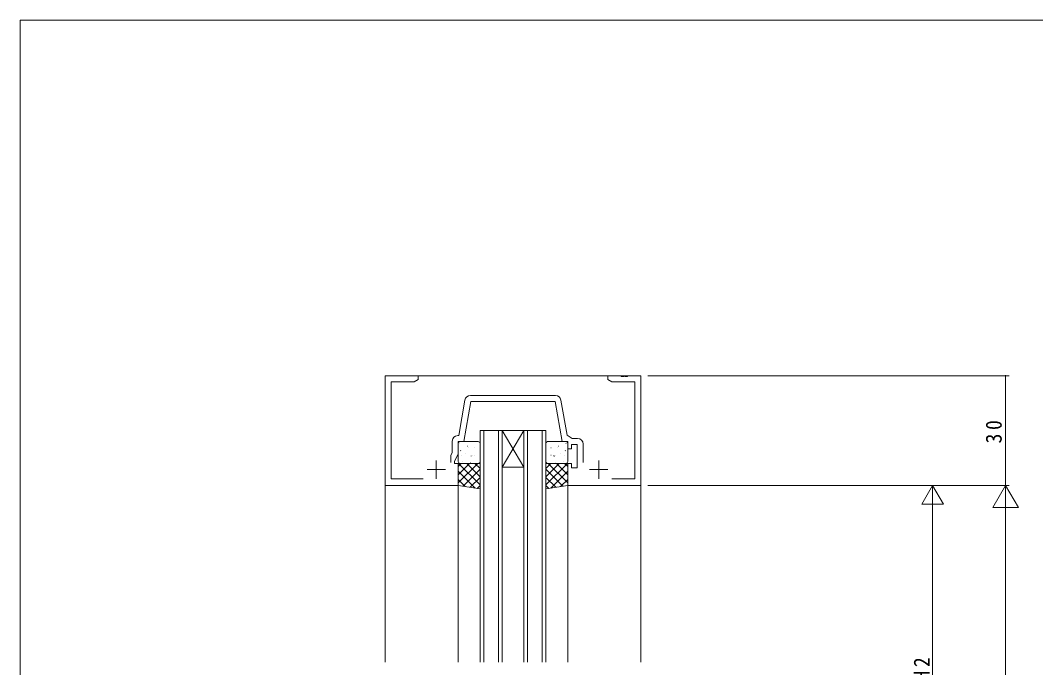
# Model space of a CAD drawing. Units: millimetres, scale not verified. Extents: x -567 to 567, y -403 to 403.
# Drawn here: x -562.7 to -284.5, y 221.5 to 399 of the extents above; entities that cross this region are included whole.
import ezdxf

# ---------------------------------------------------------------- set-up
doc = ezdxf.new("R2010")
doc.units = ezdxf.units.MM
doc.header["$LTSCALE"] = 2
for name, color, linetype, lineweight in [('0-1_YKK_ZWAK', 7, 'Continuous', 18), ('0-3_YKK_11', 7, 'Continuous', 18), ('0-4_YKK_12', 2, 'Continuous', 18), ('0-5_YKK_13', 4, 'Continuous', 18), ('0-6_YKK_D', 6, 'Continuous', 18)]:
    doc.layers.add(name, color=color, linetype=linetype, lineweight=lineweight)
doc.styles.add('ＭＳ ゴシック', font='')
doc.styles.get('ＭＳ ゴシック').set_extended_font_data('MS Gothic')

msp = doc.modelspace()

# ---------------------------------------------------------------- linework, layer by layer
at = {"layer": '0-1_YKK_ZWAK'}
for p in [(-562.726, -351), (537.274, 399)]:
    msp.add_line(p, (-562.726, 399), dxfattribs=at)
at = {"layer": '0-3_YKK_11'}
for p, q in [((-462.726, 301.5), (-453.726, 301.5)), ((-462.726, 271.5), (-462.726, 301.5)), ((-453.726, 301.5), (-453.726, 300.5)), ((-401.726, 301.5), (-398.184, 301.5)), ((-401.726, 300.5), (-401.726, 301.5)), ((-398.184, 301.5), (-398.001, 301.38)), ((-398.001, 301.38), (-397.451, 301.38)), ((-397.451, 301.38), (-397.268, 301.5)), ((-397.268, 301.5), (-397.184, 301.5)), ((-397.184, 301.5), (-397.001, 301.38)), ((-397.001, 301.38), (-396.451, 301.38)), ((-396.451, 301.38), (-396.268, 301.5)), ((-396.268, 301.5), (-392.726, 301.5)), ((-392.726, 301.5), (-392.726, 271.5)), ((-461.096, 299.87), (-461.096, 273.3)), ((-454.817, 299.87), (-461.096, 299.87)), ((-453.726, 300.5), (-454.817, 299.87)), ((-400.635, 299.87), (-401.726, 300.5)), ((-394.356, 299.87), (-400.635, 299.87)), ((-394.356, 273.3), (-394.356, 299.87)), ((-439.395, 296.13), (-416.057, 296.13)), ((-442.594, 285.13), (-440.873, 294.89)), ((-439.286, 294.5), (-441.226, 283.5)), ((-416.166, 294.5), (-439.286, 294.5)), ((-414.226, 283.5), (-416.166, 294.5)), ((-414.579, 294.89), (-412.888, 285.3)), ((-442.856, 285.13), (-442.594, 285.13)), ((-412.888, 285.3), (-411.503, 284.33)), ((-411.503, 284.33), (-409.996, 284.33)), ((-444.356, 280.506), (-444.356, 283.63)), ((-442.726, 283.5), (-442.726, 280.144)), ((-441.226, 283.5), (-442.726, 283.5)), ((-412.726, 283.5), (-414.226, 283.5)), ((-412.726, 281.5), (-412.726, 283.5)), ((-411.726, 281.5), (-412.726, 281.5)), ((-411.726, 282.7), (-411.726, 281.5)), ((-410.126, 282.7), (-411.726, 282.7)), ((-410.126, 276.3), (-410.126, 282.7)), ((-408.496, 282.83), (-408.496, 277.8)), ((-448.726, 278.3), (-448.726, 273.3)), ((-444.726, 279.712), (-444.356, 280.506)), ((-444.726, 277.8), (-444.726, 279.712)), ((-442.726, 280.144), (-443.726, 278)), ((-404.226, 278.3), (-404.226, 273.3)), ((-451.226, 275.8), (-446.226, 275.8)), ((-443.726, 278), (-443.726, 277.5)), ((-443.726, 277.5), (-442.726, 277.5)), ((-442.726, 277.5), (-442.726, 271.5)), ((-412.726, 277.5), (-411.726, 277.5)), ((-412.726, 271.5), (-412.726, 277.5)), ((-411.726, 277.5), (-411.726, 276.3)), ((-411.726, 276.3), (-410.126, 276.3)), ((-406.726, 275.8), (-401.726, 275.8)), ((-461.096, 273.3), (-452.347, 273.3)), ((-400.605, 273.3), (-394.356, 273.3)), ((-442.726, 271.5), (-462.726, 271.5)), ((-392.726, 271.5), (-412.726, 271.5))]:
    msp.add_line(p, q, dxfattribs=at)
for centre, start, end in [((-439.395, 294.63), 90.00001, 169.99999), ((-416.057, 294.63), 10.00001, 89.99999), ((-442.856, 283.63), 90.00001, 179.99999), ((-409.996, 282.83), 0.00001, 89.99999)]:
    msp.add_arc(centre, 1.5, start, end, dxfattribs=at)
at = {"layer": '0-4_YKK_12'}
for p, q in [((-462.726, 301.5), (-462.726, 223)), ((-462.726, 301.5), (-392.726, 301.5)), ((-392.726, 301.5), (-392.726, 223)), ((-430.726, 286.5), (-436.726, 286.5)), ((-436.726, 223), (-436.726, 286.5)), ((-435.726, 286.5), (-435.726, 223)), ((-431.726, 223), (-431.726, 286.5)), ((-424.726, 286.5), (-430.726, 276.5)), ((-430.726, 286.5), (-424.726, 276.5)), ((-430.726, 286.5), (-424.726, 286.5)), ((-430.726, 286.5), (-430.726, 223)), ((-418.726, 286.5), (-424.726, 286.5)), ((-424.726, 223), (-424.726, 286.5)), ((-423.726, 286.5), (-423.726, 223)), ((-419.726, 223), (-419.726, 286.5)), ((-418.726, 286.5), (-418.726, 223)), ((-430.726, 276.5), (-424.726, 276.5)), ((-442.726, 271.7), (-442.726, 223)), ((-412.726, 223), (-412.726, 271.7))]:
    msp.add_line(p, q, dxfattribs=at)
at = {"layer": '0-5_YKK_13'}
for p, q in [((-442.726, 283), (-442.726, 278)), ((-442.282, 282.936), (-442.238, 282.96)), ((-437.226, 283.5), (-442.226, 283.5)), ((-442.09, 280.992), (-442.043, 281.08)), ((-440.257, 282.202), (-440.213, 282.226)), ((-439.943, 281.782), (-439.937, 281.79)), ((-438.181, 281.77), (-438.137, 281.794)), ((-436.726, 278), (-436.726, 283)), ((-418.726, 278), (-418.726, 283)), ((-418.226, 283.5), (-413.226, 283.5)), ((-417.271, 281.77), (-417.315, 281.794)), ((-415.509, 281.782), (-415.515, 281.79)), ((-415.195, 282.202), (-415.239, 282.226)), ((-413.362, 280.992), (-413.409, 281.08)), ((-413.17, 282.936), (-413.214, 282.96)), ((-412.726, 283), (-412.726, 278)), ((-441.918, 279.577), (-441.912, 279.585)), ((-440.848, 280.312), (-440.804, 280.336)), ((-439.2, 279.467), (-439.154, 279.555)), ((-438.824, 279.578), (-438.78, 279.602)), ((-438.157, 279.762), (-438.151, 279.77)), ((-436.747, 279.146), (-436.726, 279.157)), ((-418.705, 279.146), (-418.726, 279.157)), ((-417.295, 279.762), (-417.301, 279.77)), ((-416.628, 279.578), (-416.672, 279.602)), ((-416.252, 279.467), (-416.298, 279.555)), ((-414.604, 280.312), (-414.648, 280.336)), ((-413.534, 279.577), (-413.541, 279.585)), ((-442.726, 277.5), (-436.726, 277.5)), ((-442.726, 271.5), (-442.726, 277.5)), ((-442.726, 272.166), (-437.392, 277.5)), ((-442.726, 274.411), (-439.637, 277.5)), ((-442.726, 276.656), (-441.882, 277.5)), ((-436.726, 271.598), (-442.628, 277.5)), ((-442.226, 277.5), (-437.226, 277.5)), ((-441.491, 278.121), (-441.448, 278.145)), ((-441.372, 271.274), (-436.726, 275.921)), ((-436.726, 273.843), (-440.383, 277.5)), ((-440.099, 277.595), (-440.092, 277.602)), ((-439.415, 277.688), (-439.371, 277.712)), ((-436.726, 276.088), (-438.138, 277.5)), ((-436.726, 277.5), (-436.726, 270.5)), ((-418.726, 277.5), (-418.726, 270.5)), ((-412.726, 277.5), (-418.726, 277.5)), ((-418.726, 271.598), (-412.824, 277.5)), ((-418.726, 273.843), (-415.069, 277.5)), ((-418.726, 276.088), (-417.314, 277.5)), ((-414.08, 271.274), (-418.726, 275.921)), ((-413.226, 277.5), (-418.226, 277.5)), ((-412.726, 272.166), (-418.06, 277.5)), ((-416.037, 277.688), (-416.081, 277.712)), ((-412.726, 274.411), (-415.815, 277.5)), ((-415.353, 277.595), (-415.36, 277.602)), ((-413.961, 278.121), (-414.005, 278.145)), ((-412.726, 276.656), (-413.57, 277.5)), ((-412.726, 271.5), (-412.726, 277.5)), ((-438.102, 270.729), (-442.726, 275.353)), ((-440.796, 271.178), (-442.726, 273.108)), ((-439.448, 270.954), (-436.726, 273.675)), ((-416.004, 270.954), (-418.726, 273.675)), ((-417.35, 270.729), (-412.726, 275.353)), ((-414.656, 271.178), (-412.726, 273.108)), ((-436.726, 270.5), (-442.726, 271.5)), ((-437.524, 270.633), (-436.726, 271.43)), ((-418.726, 270.5), (-412.726, 271.5)), ((-417.928, 270.633), (-418.726, 271.43))]:
    msp.add_line(p, q, dxfattribs=at)
for centre, start, end in [((-442.226, 283), 90, 180), ((-437.226, 283), 0, 90), ((-418.226, 283), 90, 180), ((-413.226, 283), 0, 90), ((-442.226, 278), 180, 270), ((-437.226, 278), 270, 0), ((-418.226, 278), 180, 270), ((-413.226, 278), 270, 0)]:
    msp.add_arc(centre, 0.5, start, end, dxfattribs=at)
at = {"layer": '0-6_YKK_D'}
for p, q in [((-390.726, 301.5), (-291.726, 301.5)), ((-292.726, 271.5), (-292.726, 301.5)), ((-390.726, 271.5), (-291.726, 271.5)), ((-390.726, 271.5), (-291.726, 271.5)), ((-390.726, 271.5), (-311.726, 271.5)), ((-312.726, 271.5), (-315.726, 266.304)), ((-312.726, 271.5), (-312.726, 261.108)), ((-312.726, 271.5), (-309.726, 266.304)), ((-292.726, 271.5), (-296.226, 265.438)), ((-292.726, 271.5), (-292.726, 259.376)), ((-292.726, 271.5), (-289.226, 265.438)), ((-315.726, 266.304), (-309.726, 266.304)), ((-312.726, 177.5), (-312.726, 265.5)), ((-296.226, 265.438), (-289.226, 265.438)), ((-292.726, 264.5), (-292.726, -221.5))]:
    msp.add_line(p, q, dxfattribs=at)
for start, end in [(90, 270), (270, 90)]:
    msp.add_arc((-292.726, 301.5), 0.106, start, end, dxfattribs=at)

# ---------------------------------------------------------------- texts
at = {"layer": '0-6_YKK_D', "color": 7, "char_height": 4.399, "attachment_point": 7, "rotation": 90, "style": 'ＭＳ ゴシック'}
for s, insert in [('\\T1.37;\\W0.9;30', (-293.726, 282.98)), ('\\T1.37;\\W0.9;H2', (-313.526, 217.98))]:
    msp.add_mtext(s, dxfattribs=dict(at, insert=insert))

doc.saveas('drawing.dxf')
